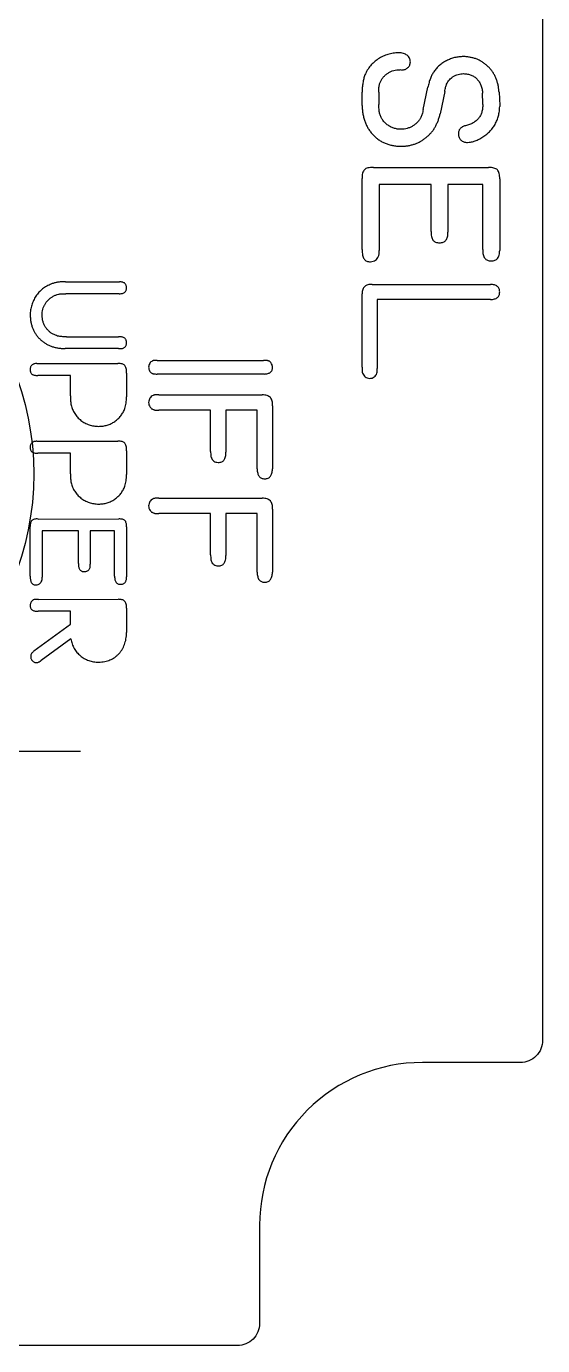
# Model space of a CAD drawing. Header units: inches. Extents: x 0.1 to 2.16, y -5.29 to -1.72.
# Drawn here: x 1.465 to 2.162, y -5.287 to -3.505 of the extents above; entities that cross this region are included whole.
import ezdxf

# ---------------------------------------------------------------- set-up
doc = ezdxf.new("R2010")
doc.units = ezdxf.units.IN
doc.layers.get('0').update_dxf_attribs({"linetype": 'CONTINUOUS'})

msp = doc.modelspace()

# ---------------------------------------------------------------- linework, layer by layer
for p, q in [((1.972, -3.5642), (1.9698, -3.5641)), ((1.9186, -3.6122), (1.9186, -3.5941)), ((1.941, -3.5943), (1.9411, -3.611)), ((2.0011, -3.6177), (2.0075, -3.5876)), ((2.0302, -3.5932), (2.024, -3.6234)), ((2.0816, -3.6096), (2.0814, -3.5956)), ((2.1036, -3.5941), (2.1045, -3.6121)), ((2.0816, -3.611), (2.0816, -3.6096)), ((2.1045, -3.6121), (2.1045, -3.6137)), ((1.9338, -3.6961), (2.0895, -3.6961)), ((1.9186, -3.8067), (1.9186, -3.7107)), ((2.0117, -3.719), (1.9415, -3.719)), ((1.9415, -3.719), (1.9415, -3.8081)), ((2.0117, -3.7822), (2.0117, -3.719)), ((2.0815, -3.719), (2.0346, -3.719)), ((2.0346, -3.719), (2.0346, -3.7833)), ((2.0815, -3.8067), (2.0815, -3.719)), ((2.1045, -3.7113), (2.1045, -3.8079)), ((1.5179, -3.8503), (1.5909, -3.8503)), ((1.5905, -3.8664), (1.5183, -3.8664)), ((1.9186, -3.9655), (1.9186, -3.8666)), ((1.9323, -3.8538), (2.092, -3.8538)), ((2.092, -3.8742), (1.939, -3.8742)), ((1.939, -3.8742), (1.939, -3.9675)), ((1.5189, -3.9246), (1.5896, -3.9245)), ((1.5895, -3.9406), (1.5171, -3.9406)), ((1.6416, -3.9565), (1.7855, -3.9565)), ((1.4791, -3.9608), (1.5884, -3.9607)), ((1.6002, -3.9737), (1.6002, -4.0056)), ((1.5244, -3.9768), (1.4803, -3.9768)), ((1.5244, -4.0046), (1.5244, -3.9768)), ((1.7862, -3.9749), (1.6416, -3.9749)), ((1.6437, -4.0031), (1.7834, -4.003)), ((1.7139, -4.0237), (1.6437, -4.0237)), ((1.7139, -4.0795), (1.7139, -4.0237)), ((1.7768, -4.0237), (1.7346, -4.0237)), ((1.7346, -4.0237), (1.7346, -4.0803)), ((1.7768, -4.1032), (1.7768, -4.0237)), ((1.7974, -4.0178), (1.7974, -4.1032)), ((1.4791, -4.0658), (1.5884, -4.0657)), ((1.6002, -4.0787), (1.6002, -4.1106)), ((1.5244, -4.0818), (1.4803, -4.0818)), ((1.5244, -4.1096), (1.5244, -4.0818)), ((1.6437, -4.1427), (1.7834, -4.1427)), ((1.7139, -4.1634), (1.6437, -4.1634)), ((1.7139, -4.2192), (1.7139, -4.1634)), ((1.7768, -4.1634), (1.7346, -4.1634)), ((1.7346, -4.1634), (1.7346, -4.2199)), ((1.7768, -4.2428), (1.7768, -4.1634)), ((1.7974, -4.1575), (1.7974, -4.2428)), ((1.4701, -4.2482), (1.4701, -4.181)), ((1.4808, -4.1708), (1.5898, -4.1707)), ((1.5353, -4.1868), (1.4862, -4.1868)), ((1.4862, -4.1868), (1.4862, -4.2492)), ((1.5353, -4.231), (1.5353, -4.1868)), ((1.5842, -4.1868), (1.5513, -4.1868)), ((1.5513, -4.1868), (1.5513, -4.2318)), ((1.5842, -4.2482), (1.5842, -4.1868)), ((1.6002, -4.1814), (1.6002, -4.249)), ((1.4814, -4.2794), (1.589, -4.2793)), ((1.6002, -4.2912), (1.6002, -4.3243)), ((1.4752, -4.3491), (1.5244, -4.3127)), ((1.5244, -4.2954), (1.4807, -4.2954)), ((1.5244, -4.3127), (1.5244, -4.2954)), ((1.525, -4.3326), (1.4847, -4.3619)), ((1.5382, -4.485), (0.6618, -4.485))]:
    msp.add_line(p, q)
msp.add_lwpolyline([(2, -4.905, 0.414214), (1.78, -5.125), (1.78, -5.2575, -0.414214), (1.75, -5.2875), (0.13, -5.2875, -0.414214), (0.1, -5.2575), (0.1, -1.755, -0.414214), (0.13, -1.725), (2.1325, -1.725, -0.414214), (2.1625, -1.755), (2.1625, -4.875, -0.414214), (2.1325, -4.905)], format="xyb", close=True)
msp.add_circle((1.1, -4.11), 0.375)
for points, knots in [([(1.9679, -3.5409), (1.9654, -3.541), (1.9606, -3.5413), (1.9535, -3.543), (1.9467, -3.5455), (1.9404, -3.5491), (1.9346, -3.5534), (1.9296, -3.5585), (1.9254, -3.5644), (1.9233, -3.5687), (1.9222, -3.5708)], [0, 0, 0, 0, 0.1278925, 0.2522463, 0.3765921, 0.5026382, 0.6281383, 0.7519446, 0.8743885, 1, 1, 1, 1]), ([(1.9838, -3.5533), (1.9837, -3.5524), (1.9836, -3.5507), (1.9827, -3.5482), (1.9814, -3.546), (1.9794, -3.5442), (1.977, -3.5428), (1.9743, -3.5417), (1.9712, -3.541), (1.969, -3.5409), (1.9679, -3.5409)], [0, 0, 0, 0, 0.118909, 0.232606, 0.342759, 0.45914, 0.581235, 0.710433, 0.847594, 1, 1, 1, 1]), ([(2.0553, -3.5461), (2.0533, -3.5462), (2.0494, -3.5463), (2.0436, -3.5474), (2.038, -3.5492), (2.0326, -3.5515), (2.0275, -3.5545), (2.023, -3.558), (2.0189, -3.562), (2.0167, -3.565), (2.0156, -3.5666)], [0, 0, 0, 0, 0.1274508, 0.2540327, 0.3799176, 0.5074309, 0.6339409, 0.7569213, 0.8782407, 1, 1, 1, 1]), ([(2.1036, -3.5941), (2.1034, -3.5924), (2.1032, -3.589), (2.1023, -3.5841), (2.101, -3.5794), (2.0993, -3.575), (2.0974, -3.5707), (2.0949, -3.5668), (2.0922, -3.5631), (2.089, -3.5597), (2.0856, -3.5566), (2.0819, -3.5539), (2.078, -3.5516), (2.0739, -3.5496), (2.0695, -3.5481), (2.065, -3.547), (2.0602, -3.5463), (2.0569, -3.5461), (2.0553, -3.5461)], [0, 0, 0, 0, 0.068334, 0.134192, 0.19849, 0.260852, 0.321932, 0.383009, 0.443842, 0.50562, 0.567037, 0.62755, 0.687337, 0.747704, 0.808331, 0.870153, 0.933994, 1, 1, 1, 1]), ([(1.9422, -3.5829), (1.9427, -3.5816), (1.9436, -3.579), (1.9458, -3.5755), (1.9486, -3.5723), (1.9519, -3.5694), (1.9555, -3.5671), (1.9593, -3.5653), (1.9633, -3.5642), (1.966, -3.564), (1.9673, -3.5639)], [0, 0, 0, 0, 0.123948, 0.246904, 0.372712, 0.502718, 0.632605, 0.757367, 0.878576, 1, 1, 1, 1]), ([(1.9673, -3.5639), (1.9676, -3.5639), (1.9684, -3.5639), (1.9693, -3.564), (1.9698, -3.5641)], [0, 0, 0, 0, 0.321317, 1, 1, 1, 1]), ([(1.972, -3.5642), (1.9729, -3.5641), (1.9744, -3.564), (1.9767, -3.5634), (1.9787, -3.5624), (1.9805, -3.5611), (1.9819, -3.5595), (1.983, -3.5576), (1.9836, -3.5555), (1.9838, -3.5541), (1.9838, -3.5533)], [0, 0, 0, 0, 0.140133, 0.266869, 0.39287, 0.516013, 0.636764, 0.752873, 0.874306, 1, 1, 1, 1]), ([(1.9222, -3.5708), (1.9217, -3.5726), (1.9206, -3.5762), (1.9195, -3.5819), (1.9188, -3.5879), (1.9186, -3.592), (1.9186, -3.5941)], [0, 0, 0, 0, 0.229739, 0.479189, 0.739516, 1, 1, 1, 1]), ([(2.0156, -3.5666), (2.0147, -3.5679), (2.0128, -3.5708), (2.0107, -3.5758), (2.0088, -3.5814), (2.008, -3.5855), (2.0075, -3.5876)], [0, 0, 0, 0, 0.216879, 0.452207, 0.713928, 1, 1, 1, 1]), ([(2.0328, -3.5834), (2.0333, -3.5824), (2.0343, -3.5803), (2.0364, -3.5775), (2.0389, -3.5751), (2.0418, -3.5729), (2.045, -3.5712), (2.0484, -3.57), (2.0521, -3.5692), (2.0545, -3.5691), (2.0558, -3.5691)], [0, 0, 0, 0, 0.121612, 0.242447, 0.362945, 0.488851, 0.614853, 0.740468, 0.867254, 1, 1, 1, 1]), ([(2.0558, -3.5691), (2.0576, -3.5692), (2.061, -3.5694), (2.0659, -3.5708), (2.0703, -3.5731), (2.074, -3.5764), (2.0771, -3.5803), (2.0794, -3.5849), (2.0809, -3.59), (2.0812, -3.5937), (2.0814, -3.5956)], [0, 0, 0, 0, 0.129699, 0.250963, 0.369076, 0.488549, 0.609183, 0.731673, 0.861054, 1, 1, 1, 1]), ([(1.941, -3.5943), (1.941, -3.5932), (1.9411, -3.591), (1.9413, -3.5879), (1.9416, -3.5853), (1.942, -3.5837), (1.9422, -3.5829)], [0, 0, 0, 0, 0.304719, 0.568278, 0.801838, 1, 1, 1, 1]), ([(2.0302, -3.5932), (2.0304, -3.5922), (2.0309, -3.5904), (2.0314, -3.5877), (2.0321, -3.5854), (2.0326, -3.5841), (2.0328, -3.5834)], [0, 0, 0, 0, 0.303502, 0.569612, 0.801944, 1, 1, 1, 1]), ([(1.9186, -3.6122), (1.9187, -3.6142), (1.9189, -3.6181), (1.9196, -3.6238), (1.9209, -3.6292), (1.9224, -3.6344), (1.9246, -3.6392), (1.927, -3.6437), (1.93, -3.648), (1.9333, -3.6519), (1.937, -3.6554), (1.941, -3.6585), (1.9453, -3.6611), (1.9499, -3.6633), (1.9547, -3.665), (1.9599, -3.6662), (1.9653, -3.6671), (1.9691, -3.6672), (1.971, -3.6673)], [0, 0, 0, 0, 0.0701622, 0.1377769, 0.2025721, 0.2658506, 0.3271328, 0.3877424, 0.4478562, 0.5085272, 0.5690305, 0.6279681, 0.6870607, 0.7459466, 0.8063677, 0.8684954, 0.9328832, 1, 1, 1, 1]), ([(1.9422, -3.6227), (1.942, -3.6219), (1.9417, -3.62), (1.9414, -3.6169), (1.9411, -3.6139), (1.9411, -3.6119), (1.9411, -3.611)], [0, 0, 0, 0, 0.212682, 0.493091, 0.776251, 1, 1, 1, 1]), ([(2.0011, -3.6177), (2.0009, -3.6188), (2.0005, -3.6208), (1.9997, -3.6236), (1.999, -3.6261), (1.9983, -3.6275), (1.998, -3.6282)], [0, 0, 0, 0, 0.301937, 0.568845, 0.80044, 1, 1, 1, 1]), ([(2.0816, -3.611), (2.0816, -3.6128), (2.0815, -3.6163), (2.0803, -3.6214), (2.0785, -3.6259), (2.0759, -3.6298), (2.0725, -3.6331), (2.0685, -3.6359), (2.0637, -3.638), (2.0602, -3.6389), (2.0583, -3.6394)], [0, 0, 0, 0, 0.13661, 0.262925, 0.381007, 0.495707, 0.610411, 0.730676, 0.859292, 1, 1, 1, 1]), ([(2.0803, -3.6556), (2.0821, -3.6544), (2.0858, -3.6521), (2.0906, -3.6478), (2.0948, -3.643), (2.0983, -3.6377), (2.101, -3.632), (2.1029, -3.6261), (2.1042, -3.62), (2.1044, -3.6158), (2.1045, -3.6137)], [0, 0, 0, 0, 0.131016, 0.257648, 0.382104, 0.507144, 0.631334, 0.753208, 0.875268, 1, 1, 1, 1]), ([(1.9712, -3.6443), (1.9695, -3.6442), (1.9661, -3.6441), (1.9613, -3.6428), (1.9567, -3.6409), (1.9526, -3.6382), (1.9489, -3.635), (1.9458, -3.6313), (1.9436, -3.6272), (1.9426, -3.6242), (1.9422, -3.6227)], [0, 0, 0, 0, 0.131349, 0.258797, 0.383978, 0.511895, 0.637725, 0.758727, 0.878159, 1, 1, 1, 1]), ([(1.971, -3.6673), (1.9726, -3.6672), (1.9758, -3.6671), (1.9806, -3.6665), (1.9852, -3.6655), (1.9896, -3.6643), (1.9938, -3.6625), (1.9979, -3.6605), (2.0017, -3.6581), (2.0054, -3.6553), (2.0087, -3.6523), (2.0119, -3.649), (2.0147, -3.6453), (2.0172, -3.6415), (2.0193, -3.6373), (2.0213, -3.6329), (2.0228, -3.6283), (2.0236, -3.625), (2.024, -3.6234)], [0, 0, 0, 0, 0.065996, 0.130264, 0.19268, 0.253539, 0.314139, 0.374546, 0.435255, 0.496201, 0.557405, 0.618181, 0.679026, 0.740771, 0.803128, 0.866766, 0.932376, 1, 1, 1, 1]), ([(1.998, -3.6282), (1.9974, -3.6294), (1.996, -3.6317), (1.9935, -3.6348), (1.9904, -3.6376), (1.9871, -3.6399), (1.9834, -3.6418), (1.9795, -3.6433), (1.9754, -3.6441), (1.9726, -3.6443), (1.9712, -3.6443)], [0, 0, 0, 0, 0.1225866, 0.2449817, 0.3668812, 0.4931653, 0.6202618, 0.7459694, 0.8716769, 1, 1, 1, 1]), ([(2.0583, -3.6394), (2.0575, -3.6397), (2.056, -3.6401), (2.054, -3.6411), (2.0523, -3.6423), (2.0509, -3.6436), (2.0499, -3.6451), (2.0491, -3.6468), (2.0488, -3.6486), (2.0488, -3.6499), (2.0488, -3.6506)], [0, 0, 0, 0, 0.154021, 0.293256, 0.417897, 0.536847, 0.646879, 0.75929, 0.876961, 1, 1, 1, 1]), ([(2.0488, -3.6506), (2.0488, -3.6514), (2.0489, -3.653), (2.0496, -3.6552), (2.0507, -3.6572), (2.0521, -3.6589), (2.0539, -3.6603), (2.056, -3.6613), (2.0584, -3.6619), (2.06, -3.662), (2.0609, -3.662)], [0, 0, 0, 0, 0.13088, 0.253124, 0.37161, 0.491676, 0.612369, 0.734709, 0.86264, 1, 1, 1, 1]), ([(2.0609, -3.662), (2.0623, -3.6619), (2.0655, -3.6617), (2.0703, -3.6603), (2.0754, -3.6584), (2.0786, -3.6565), (2.0803, -3.6556)], [0, 0, 0, 0, 0.212563, 0.459524, 0.724953, 1, 1, 1, 1]), ([(1.9338, -3.6961), (1.9325, -3.696), (1.93, -3.6959), (1.9266, -3.6964), (1.9238, -3.6973), (1.9216, -3.6988), (1.9201, -3.701), (1.9191, -3.7037), (1.9185, -3.707), (1.9186, -3.7094), (1.9186, -3.7107)], [0, 0, 0, 0, 0.157556, 0.290235, 0.403646, 0.503589, 0.603173, 0.714669, 0.846272, 1, 1, 1, 1]), ([(2.1045, -3.7113), (2.1045, -3.71), (2.1045, -3.7075), (2.104, -3.7041), (2.103, -3.7013), (2.1015, -3.6991), (2.0993, -3.6975), (2.0966, -3.6966), (2.0932, -3.696), (2.0908, -3.696), (2.0895, -3.6961)], [0, 0, 0, 0, 0.158475, 0.290809, 0.404793, 0.504294, 0.603438, 0.71593, 0.846951, 1, 1, 1, 1]), ([(2.0117, -3.7822), (2.0117, -3.7834), (2.0117, -3.7857), (2.0122, -3.789), (2.013, -3.7917), (2.0142, -3.7939), (2.0159, -3.7957), (2.0179, -3.7969), (2.0204, -3.7975), (2.0221, -3.7975), (2.023, -3.7975)], [0, 0, 0, 0, 0.168552, 0.315088, 0.4421, 0.555383, 0.660426, 0.764842, 0.875178, 1, 1, 1, 1]), ([(2.023, -3.7975), (2.024, -3.7975), (2.0257, -3.7975), (2.0282, -3.7968), (2.0303, -3.7957), (2.0319, -3.7941), (2.0332, -3.792), (2.0341, -3.7895), (2.0346, -3.7865), (2.0346, -3.7844), (2.0346, -3.7833)], [0, 0, 0, 0, 0.131943, 0.2486429, 0.3571211, 0.4637699, 0.5760776, 0.6998693, 0.8395407, 1, 1, 1, 1]), ([(1.9186, -3.8067), (1.9186, -3.8081), (1.9186, -3.8106), (1.9191, -3.814), (1.9199, -3.817), (1.9211, -3.8194), (1.9228, -3.8212), (1.9248, -3.8225), (1.9273, -3.8232), (1.929, -3.8232), (1.9299, -3.8232)], [0, 0, 0, 0, 0.173125, 0.323785, 0.453731, 0.568336, 0.6727, 0.774463, 0.880539, 1, 1, 1, 1]), ([(1.9407, -3.8157), (1.9409, -3.8152), (1.9413, -3.8144), (1.9415, -3.8128), (1.9416, -3.8107), (1.9415, -3.8091), (1.9415, -3.8081)], [0, 0, 0, 0, 0.185121, 0.367138, 0.615145, 1, 1, 1, 1]), ([(2.0815, -3.8067), (2.0815, -3.808), (2.0815, -3.8103), (2.0821, -3.8135), (2.0829, -3.8162), (2.0842, -3.8184), (2.0859, -3.8201), (2.088, -3.8213), (2.0904, -3.8221), (2.0922, -3.8221), (2.0931, -3.8221)], [0, 0, 0, 0, 0.165457, 0.309794, 0.436779, 0.550431, 0.656267, 0.761771, 0.873844, 1, 1, 1, 1]), ([(2.0931, -3.8221), (2.094, -3.8221), (2.0957, -3.822), (2.0981, -3.8214), (2.1001, -3.8203), (2.1018, -3.8187), (2.103, -3.8166), (2.1039, -3.8141), (2.1044, -3.8111), (2.1044, -3.809), (2.1045, -3.8079)], [0, 0, 0, 0, 0.127949, 0.244376, 0.350945, 0.457708, 0.570541, 0.696023, 0.83727, 1, 1, 1, 1]), ([(1.9299, -3.8232), (1.9312, -3.8231), (1.9336, -3.8228), (1.9368, -3.8213), (1.9393, -3.8189), (1.9402, -3.8168), (1.9407, -3.8157)], [0, 0, 0, 0, 0.269511, 0.509617, 0.744319, 1, 1, 1, 1]), ([(1.4988, -3.8532), (1.4977, -3.8537), (1.4955, -3.8546), (1.4924, -3.8562), (1.4895, -3.858), (1.4868, -3.86), (1.4843, -3.8621), (1.4819, -3.8645), (1.4797, -3.867), (1.4778, -3.8697), (1.476, -3.8726), (1.4745, -3.8755), (1.4732, -3.8786), (1.472, -3.8818), (1.4712, -3.885), (1.4706, -3.8884), (1.4702, -3.8918), (1.4701, -3.8942), (1.4701, -3.8954)], [0, 0, 0, 0, 0.06583, 0.129934, 0.192414, 0.254754, 0.315747, 0.376919, 0.437912, 0.49983, 0.561867, 0.622938, 0.684115, 0.745921, 0.80773, 0.870285, 0.934283, 1, 1, 1, 1]), ([(1.5179, -3.8503), (1.5168, -3.8503), (1.5148, -3.8503), (1.512, -3.8504), (1.5095, -3.8506), (1.5065, -3.851), (1.5029, -3.8517), (1.5002, -3.8527), (1.4988, -3.8532)], [0, 0, 0, 0, 0.161089, 0.306709, 0.437953, 0.552375, 0.772697, 1, 1, 1, 1]), ([(1.5012, -3.8699), (1.5023, -3.8693), (1.5046, -3.8681), (1.5077, -3.8671), (1.5104, -3.8667), (1.5127, -3.8665), (1.5154, -3.8664), (1.5173, -3.8664), (1.5183, -3.8664)], [0, 0, 0, 0, 0.2261316, 0.4365201, 0.547971, 0.679244, 0.8293181, 1, 1, 1, 1]), ([(1.5905, -3.8664), (1.5913, -3.8664), (1.5928, -3.8664), (1.5948, -3.866), (1.5966, -3.8654), (1.5979, -3.8645), (1.5991, -3.8634), (1.5998, -3.8619), (1.6002, -3.8603), (1.6002, -3.8591), (1.6002, -3.8585)], [0, 0, 0, 0, 0.161933, 0.302758, 0.42774, 0.53949, 0.645982, 0.753565, 0.868836, 1, 1, 1, 1]), ([(1.6002, -3.8585), (1.6002, -3.8578), (1.6002, -3.8566), (1.5997, -3.855), (1.599, -3.8535), (1.598, -3.8524), (1.5966, -3.8514), (1.595, -3.8508), (1.593, -3.8504), (1.5917, -3.8504), (1.5909, -3.8503)], [0, 0, 0, 0, 0.132883, 0.253155, 0.363593, 0.471632, 0.58413, 0.707529, 0.844945, 1, 1, 1, 1]), ([(1.9323, -3.8538), (1.9313, -3.8538), (1.9292, -3.8537), (1.9264, -3.8542), (1.924, -3.8551), (1.922, -3.8565), (1.9204, -3.8584), (1.9193, -3.8608), (1.9187, -3.8635), (1.9186, -3.8655), (1.9186, -3.8666)], [0, 0, 0, 0, 0.146675, 0.277884, 0.393154, 0.501824, 0.610636, 0.724701, 0.853759, 1, 1, 1, 1]), ([(2.1045, -3.864), (2.1044, -3.8633), (2.1044, -3.8618), (2.1038, -3.8597), (2.1027, -3.858), (2.1013, -3.8565), (2.0995, -3.8553), (2.0973, -3.8545), (2.0948, -3.854), (2.093, -3.8539), (2.092, -3.8538)], [0, 0, 0, 0, 0.126969, 0.242804, 0.351264, 0.461144, 0.575007, 0.698636, 0.839678, 1, 1, 1, 1]), ([(2.092, -3.8742), (2.093, -3.8742), (2.0948, -3.8741), (2.0974, -3.8736), (2.0996, -3.8728), (2.1014, -3.8717), (2.1028, -3.8702), (2.1038, -3.8684), (2.1044, -3.8663), (2.1044, -3.8648), (2.1045, -3.864)], [0, 0, 0, 0, 0.161014, 0.302797, 0.427654, 0.539565, 0.648706, 0.757245, 0.871689, 1, 1, 1, 1]), ([(1.4862, -3.8954), (1.4862, -3.894), (1.4863, -3.8913), (1.4871, -3.8875), (1.4883, -3.8838), (1.4901, -3.8804), (1.4922, -3.8772), (1.4948, -3.8744), (1.4978, -3.872), (1.5, -3.8706), (1.5012, -3.8699)], [0, 0, 0, 0, 0.1315052, 0.2569879, 0.3809253, 0.5036197, 0.6262328, 0.7475073, 0.8717927, 1, 1, 1, 1]), ([(1.4701, -3.8954), (1.4702, -3.897), (1.4703, -3.9002), (1.471, -3.9049), (1.4721, -3.9093), (1.4735, -3.9135), (1.4754, -3.9175), (1.4776, -3.9212), (1.4803, -3.9247), (1.4833, -3.9279), (1.4866, -3.9308), (1.4902, -3.9333), (1.4941, -3.9355), (1.4982, -3.9373), (1.5026, -3.9387), (1.5072, -3.9397), (1.5121, -3.9404), (1.5154, -3.9405), (1.5171, -3.9406)], [0, 0, 0, 0, 0.06717, 0.131417, 0.193654, 0.25446, 0.313939, 0.373236, 0.432699, 0.493303, 0.554017, 0.614352, 0.674742, 0.736178, 0.798451, 0.863241, 0.930121, 1, 1, 1, 1]), ([(1.5043, -3.9226), (1.5029, -3.922), (1.5003, -3.9208), (1.4967, -3.9184), (1.4936, -3.9154), (1.491, -3.9121), (1.4889, -3.9083), (1.4873, -3.9043), (1.4864, -3.8999), (1.4863, -3.8969), (1.4862, -3.8954)], [0, 0, 0, 0, 0.127986, 0.251539, 0.372891, 0.495166, 0.618181, 0.741678, 0.867948, 1, 1, 1, 1]), ([(1.5189, -3.9246), (1.518, -3.9246), (1.5164, -3.9246), (1.5141, -3.9245), (1.512, -3.9244), (1.5097, -3.9241), (1.5071, -3.9237), (1.5052, -3.9229), (1.5043, -3.9226)], [0, 0, 0, 0, 0.174997, 0.329983, 0.467866, 0.58697, 0.799221, 1, 1, 1, 1]), ([(1.5895, -3.9406), (1.5905, -3.9406), (1.5921, -3.9406), (1.5945, -3.9403), (1.5964, -3.9397), (1.5979, -3.9389), (1.599, -3.9377), (1.5998, -3.9363), (1.6002, -3.9346), (1.6002, -3.9333), (1.6002, -3.9327)], [0, 0, 0, 0, 0.177156, 0.32734, 0.45437, 0.561974, 0.660572, 0.761581, 0.873235, 1, 1, 1, 1]), ([(1.6002, -3.9327), (1.6002, -3.932), (1.6002, -3.9308), (1.5997, -3.9291), (1.599, -3.9276), (1.5978, -3.9264), (1.5963, -3.9255), (1.5944, -3.925), (1.5921, -3.9246), (1.5905, -3.9245), (1.5896, -3.9245)], [0, 0, 0, 0, 0.126242, 0.2379, 0.341691, 0.442465, 0.551477, 0.677983, 0.826326, 1, 1, 1, 1]), ([(1.6416, -3.9565), (1.6407, -3.9565), (1.6394, -3.9565), (1.6376, -3.9565), (1.6363, -3.9568), (1.6356, -3.9571), (1.6353, -3.9572)], [0, 0, 0, 0, 0.402981, 0.651865, 0.82474, 1, 1, 1, 1]), ([(1.7933, -3.9577), (1.7929, -3.9575), (1.792, -3.957), (1.7904, -3.9567), (1.7882, -3.9565), (1.7865, -3.9565), (1.7855, -3.9565)], [0, 0, 0, 0, 0.17074, 0.353681, 0.613671, 1, 1, 1, 1]), ([(1.4791, -3.9608), (1.4784, -3.9608), (1.4771, -3.9608), (1.4752, -3.9612), (1.4736, -3.9619), (1.4723, -3.9628), (1.4713, -3.964), (1.4706, -3.9654), (1.4701, -3.9671), (1.4701, -3.9683), (1.4701, -3.9689)], [0, 0, 0, 0, 0.1521082, 0.2896082, 0.4111037, 0.5236368, 0.6319573, 0.7431537, 0.865246, 1, 1, 1, 1]), ([(1.4701, -3.9689), (1.4701, -3.9696), (1.4701, -3.9708), (1.4706, -3.9725), (1.4713, -3.974), (1.4724, -3.9751), (1.4739, -3.9759), (1.4757, -3.9765), (1.4779, -3.9768), (1.4794, -3.9768), (1.4803, -3.9768)], [0, 0, 0, 0, 0.134041, 0.248789, 0.353346, 0.452012, 0.558388, 0.683561, 0.828307, 1, 1, 1, 1]), ([(1.6002, -3.9737), (1.6003, -3.9726), (1.6003, -3.9704), (1.5999, -3.9675), (1.5992, -3.9651), (1.598, -3.9632), (1.5963, -3.962), (1.5941, -3.9611), (1.5914, -3.9607), (1.5895, -3.9607), (1.5884, -3.9607)], [0, 0, 0, 0, 0.16639, 0.305253, 0.421119, 0.519369, 0.614468, 0.722018, 0.849122, 1, 1, 1, 1]), ([(1.6353, -3.9572), (1.6346, -3.9576), (1.6331, -3.9585), (1.6315, -3.9606), (1.6304, -3.9631), (1.6302, -3.9649), (1.6301, -3.9658)], [0, 0, 0, 0, 0.232738, 0.479688, 0.740584, 1, 1, 1, 1]), ([(1.6301, -3.9658), (1.6302, -3.9666), (1.6304, -3.9682), (1.6313, -3.9705), (1.6325, -3.9725), (1.6337, -3.9734), (1.6343, -3.9739)], [0, 0, 0, 0, 0.254027, 0.515009, 0.769478, 1, 1, 1, 1]), ([(1.6343, -3.9739), (1.6347, -3.9741), (1.6357, -3.9744), (1.6372, -3.9747), (1.6392, -3.9749), (1.6407, -3.9749), (1.6416, -3.9749)], [0, 0, 0, 0, 0.1956978, 0.3896895, 0.6393881, 1, 1, 1, 1]), ([(1.7862, -3.9749), (1.7871, -3.9748), (1.7888, -3.9748), (1.7911, -3.9744), (1.7931, -3.9736), (1.7948, -3.9727), (1.796, -3.9713), (1.7969, -3.9697), (1.7974, -3.9678), (1.7974, -3.9665), (1.7974, -3.9658)], [0, 0, 0, 0, 0.162266, 0.305615, 0.430323, 0.543971, 0.64987, 0.758279, 0.872012, 1, 1, 1, 1]), ([(1.7974, -3.9658), (1.7974, -3.965), (1.7973, -3.9635), (1.7964, -3.9613), (1.7951, -3.9593), (1.7939, -3.9582), (1.7933, -3.9577)], [0, 0, 0, 0, 0.252822, 0.495908, 0.737887, 1, 1, 1, 1]), ([(1.9186, -3.9655), (1.9186, -3.9663), (1.9186, -3.9676), (1.9186, -3.9693), (1.9186, -3.9706), (1.9187, -3.9717), (1.9188, -3.9727), (1.919, -3.9733), (1.9192, -3.9736)], [0, 0, 0, 0, 0.266749, 0.475223, 0.634139, 0.738494, 0.883803, 1, 1, 1, 1]), ([(1.9192, -3.9736), (1.9196, -3.9746), (1.9205, -3.9766), (1.9227, -3.979), (1.9256, -3.9805), (1.9278, -3.9807), (1.9289, -3.9809)], [0, 0, 0, 0, 0.259492, 0.497755, 0.736323, 1, 1, 1, 1]), ([(1.9289, -3.9809), (1.93, -3.9808), (1.9321, -3.9806), (1.9349, -3.979), (1.9373, -3.9768), (1.938, -3.9749), (1.9384, -3.9739)], [0, 0, 0, 0, 0.251389, 0.506278, 0.756676, 1, 1, 1, 1]), ([(1.9384, -3.9739), (1.9385, -3.9735), (1.9388, -3.9727), (1.9389, -3.9714), (1.939, -3.9696), (1.939, -3.9683), (1.939, -3.9675)], [0, 0, 0, 0, 0.187597, 0.37633, 0.625845, 1, 1, 1, 1]), ([(1.5244, -4.0046), (1.5244, -4.0059), (1.5245, -4.0082), (1.5246, -4.0115), (1.5249, -4.0143), (1.5252, -4.016), (1.5254, -4.0169)], [0, 0, 0, 0, 0.318527, 0.568713, 0.787739, 1, 1, 1, 1]), ([(1.5979, -4.0214), (1.5983, -4.0202), (1.5991, -4.0179), (1.5998, -4.0141), (1.6002, -4.01), (1.6002, -4.0071), (1.6002, -4.0056)], [0, 0, 0, 0, 0.233429, 0.461202, 0.708246, 1, 1, 1, 1]), ([(1.6361, -4.0038), (1.6352, -4.0043), (1.6335, -4.0053), (1.6317, -4.0075), (1.6305, -4.0103), (1.6303, -4.0123), (1.6301, -4.0134)], [0, 0, 0, 0, 0.250598, 0.488274, 0.729187, 1, 1, 1, 1]), ([(1.6437, -4.0031), (1.6427, -4.0031), (1.6411, -4.0031), (1.639, -4.0031), (1.6374, -4.0033), (1.6365, -4.0036), (1.6361, -4.0038)], [0, 0, 0, 0, 0.380809, 0.630748, 0.816697, 1, 1, 1, 1]), ([(1.7974, -4.0178), (1.7975, -4.0167), (1.7976, -4.0145), (1.7971, -4.0115), (1.7962, -4.0088), (1.7947, -4.0067), (1.7926, -4.005), (1.79, -4.0038), (1.7869, -4.0032), (1.7846, -4.0031), (1.7834, -4.003)], [0, 0, 0, 0, 0.146079, 0.272779, 0.386734, 0.493884, 0.602567, 0.718638, 0.850065, 1, 1, 1, 1]), ([(1.5254, -4.0169), (1.5257, -4.0179), (1.5262, -4.02), (1.5273, -4.0229), (1.5287, -4.0258), (1.5302, -4.0284), (1.532, -4.0309), (1.534, -4.0333), (1.5362, -4.0355), (1.5387, -4.0375), (1.5412, -4.0394), (1.5439, -4.041), (1.5468, -4.0424), (1.5497, -4.0435), (1.5528, -4.0444), (1.556, -4.045), (1.5593, -4.0455), (1.5615, -4.0456), (1.5626, -4.0456)], [0, 0, 0, 0, 0.063812, 0.126203, 0.18775, 0.248413, 0.308698, 0.369177, 0.430621, 0.493096, 0.555841, 0.617552, 0.679581, 0.741648, 0.804235, 0.867923, 0.933075, 1, 1, 1, 1]), ([(1.5626, -4.0456), (1.5636, -4.0456), (1.5656, -4.0455), (1.5686, -4.0452), (1.5714, -4.0447), (1.5742, -4.0439), (1.5769, -4.043), (1.5794, -4.0419), (1.582, -4.0406), (1.5843, -4.0391), (1.5866, -4.0374), (1.5887, -4.0355), (1.5907, -4.0336), (1.5925, -4.0314), (1.5941, -4.0291), (1.5955, -4.0267), (1.5969, -4.0241), (1.5976, -4.0223), (1.5979, -4.0214)], [0, 0, 0, 0, 0.066387, 0.13068, 0.194288, 0.256552, 0.318704, 0.380335, 0.4419, 0.504337, 0.566835, 0.627495, 0.688435, 0.749641, 0.810544, 0.872535, 0.935755, 1, 1, 1, 1]), ([(1.6301, -4.0134), (1.6302, -4.0145), (1.6304, -4.0166), (1.6316, -4.0191), (1.6329, -4.0207), (1.634, -4.0218), (1.6354, -4.0225), (1.6363, -4.0228), (1.6368, -4.023)], [0, 0, 0, 0, 0.260336, 0.512831, 0.636243, 0.757152, 0.876351, 1, 1, 1, 1]), ([(1.6368, -4.023), (1.6372, -4.0231), (1.638, -4.0235), (1.6395, -4.0237), (1.6414, -4.0237), (1.6428, -4.0237), (1.6437, -4.0237)], [0, 0, 0, 0, 0.183198, 0.368464, 0.619108, 1, 1, 1, 1]), ([(1.4791, -4.0658), (1.4784, -4.0658), (1.4771, -4.0658), (1.4752, -4.0662), (1.4736, -4.0669), (1.4723, -4.0678), (1.4713, -4.069), (1.4706, -4.0704), (1.4701, -4.0721), (1.4701, -4.0733), (1.4701, -4.0739)], [0, 0, 0, 0, 0.1521082, 0.2896082, 0.4111037, 0.5236368, 0.6319573, 0.7431537, 0.865246, 1, 1, 1, 1]), ([(1.4701, -4.0739), (1.4701, -4.0746), (1.4701, -4.0758), (1.4706, -4.0775), (1.4713, -4.079), (1.4724, -4.0801), (1.4739, -4.0809), (1.4757, -4.0815), (1.4779, -4.0818), (1.4794, -4.0818), (1.4803, -4.0818)], [0, 0, 0, 0, 0.134041, 0.248789, 0.353346, 0.452012, 0.558388, 0.683561, 0.828307, 1, 1, 1, 1]), ([(1.6002, -4.0787), (1.6003, -4.0776), (1.6003, -4.0754), (1.5999, -4.0725), (1.5992, -4.0701), (1.598, -4.0682), (1.5963, -4.067), (1.5941, -4.0661), (1.5914, -4.0657), (1.5895, -4.0657), (1.5884, -4.0657)], [0, 0, 0, 0, 0.16639, 0.305253, 0.421119, 0.519369, 0.614468, 0.722018, 0.849122, 1, 1, 1, 1]), ([(1.7139, -4.0795), (1.7139, -4.0806), (1.7139, -4.0824), (1.7141, -4.0847), (1.7143, -4.0864), (1.7146, -4.0874), (1.7147, -4.0878)], [0, 0, 0, 0, 0.377415, 0.644407, 0.838124, 1, 1, 1, 1]), ([(1.7242, -4.0944), (1.725, -4.0944), (1.7266, -4.0943), (1.7288, -4.0937), (1.7307, -4.0926), (1.7322, -4.091), (1.7333, -4.0889), (1.7341, -4.0864), (1.7346, -4.0835), (1.7346, -4.0814), (1.7346, -4.0803)], [0, 0, 0, 0, 0.124835, 0.235734, 0.34105, 0.445808, 0.558269, 0.687356, 0.833745, 1, 1, 1, 1]), ([(1.7147, -4.0878), (1.7151, -4.0888), (1.716, -4.0906), (1.7181, -4.0928), (1.721, -4.094), (1.723, -4.0943), (1.7242, -4.0944)], [0, 0, 0, 0, 0.254395, 0.488981, 0.730205, 1, 1, 1, 1]), ([(1.5244, -4.1096), (1.5244, -4.1109), (1.5245, -4.1132), (1.5246, -4.1165), (1.5249, -4.1193), (1.5252, -4.121), (1.5254, -4.1219)], [0, 0, 0, 0, 0.318527, 0.568713, 0.787739, 1, 1, 1, 1]), ([(1.5979, -4.1264), (1.5983, -4.1252), (1.5991, -4.1229), (1.5998, -4.1191), (1.6002, -4.115), (1.6002, -4.1121), (1.6002, -4.1106)], [0, 0, 0, 0, 0.233429, 0.461202, 0.708246, 1, 1, 1, 1]), ([(1.7768, -4.1032), (1.7768, -4.1042), (1.7768, -4.1061), (1.7774, -4.1089), (1.7781, -4.1112), (1.7793, -4.1131), (1.7808, -4.1147), (1.7826, -4.1157), (1.7847, -4.1164), (1.7863, -4.1164), (1.7871, -4.1165)], [0, 0, 0, 0, 0.160888, 0.303661, 0.430166, 0.544932, 0.652172, 0.75916, 0.872477, 1, 1, 1, 1]), ([(1.7871, -4.1165), (1.7879, -4.1164), (1.7894, -4.1163), (1.7915, -4.1157), (1.7934, -4.1146), (1.7948, -4.113), (1.796, -4.1111), (1.7968, -4.1088), (1.7973, -4.1061), (1.7974, -4.1042), (1.7974, -4.1032)], [0, 0, 0, 0, 0.124765, 0.23884, 0.348487, 0.455103, 0.570005, 0.695556, 0.839284, 1, 1, 1, 1]), ([(1.5254, -4.1219), (1.5257, -4.1229), (1.5262, -4.125), (1.5273, -4.1279), (1.5287, -4.1308), (1.5302, -4.1334), (1.532, -4.1359), (1.534, -4.1383), (1.5362, -4.1405), (1.5387, -4.1425), (1.5412, -4.1444), (1.5439, -4.146), (1.5468, -4.1474), (1.5497, -4.1485), (1.5528, -4.1494), (1.556, -4.15), (1.5593, -4.1505), (1.5615, -4.1506), (1.5626, -4.1506)], [0, 0, 0, 0, 0.063812, 0.126203, 0.18775, 0.248413, 0.308698, 0.369177, 0.430621, 0.493096, 0.555841, 0.617552, 0.679581, 0.741648, 0.804235, 0.867923, 0.933075, 1, 1, 1, 1]), ([(1.5626, -4.1506), (1.5636, -4.1506), (1.5656, -4.1505), (1.5686, -4.1502), (1.5714, -4.1497), (1.5742, -4.1489), (1.5769, -4.148), (1.5794, -4.1469), (1.582, -4.1456), (1.5843, -4.1441), (1.5866, -4.1424), (1.5887, -4.1405), (1.5907, -4.1386), (1.5925, -4.1364), (1.5941, -4.1341), (1.5955, -4.1317), (1.5969, -4.1291), (1.5976, -4.1273), (1.5979, -4.1264)], [0, 0, 0, 0, 0.066387, 0.13068, 0.194288, 0.256552, 0.318704, 0.380335, 0.4419, 0.504337, 0.566835, 0.627495, 0.688435, 0.749641, 0.810544, 0.872535, 0.935755, 1, 1, 1, 1]), ([(1.6361, -4.1435), (1.6352, -4.144), (1.6335, -4.1449), (1.6317, -4.1472), (1.6305, -4.1499), (1.6303, -4.152), (1.6301, -4.153)], [0, 0, 0, 0, 0.250598, 0.488274, 0.729187, 1, 1, 1, 1]), ([(1.6437, -4.1427), (1.6427, -4.1427), (1.6411, -4.1427), (1.639, -4.1428), (1.6374, -4.143), (1.6365, -4.1433), (1.6361, -4.1435)], [0, 0, 0, 0, 0.380809, 0.630748, 0.816697, 1, 1, 1, 1]), ([(1.7974, -4.1575), (1.7975, -4.1563), (1.7976, -4.1542), (1.7971, -4.1511), (1.7962, -4.1485), (1.7947, -4.1463), (1.7926, -4.1447), (1.79, -4.1435), (1.7869, -4.1428), (1.7846, -4.1427), (1.7834, -4.1427)], [0, 0, 0, 0, 0.146079, 0.272779, 0.386734, 0.493884, 0.602567, 0.718638, 0.850065, 1, 1, 1, 1]), ([(1.6301, -4.153), (1.6302, -4.1541), (1.6304, -4.1563), (1.6316, -4.1587), (1.6329, -4.1603), (1.634, -4.1614), (1.6354, -4.1621), (1.6363, -4.1625), (1.6368, -4.1626)], [0, 0, 0, 0, 0.260336, 0.512831, 0.636243, 0.757152, 0.876351, 1, 1, 1, 1]), ([(1.6368, -4.1626), (1.6372, -4.1628), (1.638, -4.1631), (1.6395, -4.1633), (1.6414, -4.1634), (1.6428, -4.1634), (1.6437, -4.1634)], [0, 0, 0, 0, 0.183198, 0.368464, 0.619108, 1, 1, 1, 1]), ([(1.4808, -4.1708), (1.4798, -4.1707), (1.4781, -4.1706), (1.4758, -4.171), (1.4738, -4.1716), (1.4722, -4.1727), (1.4712, -4.1742), (1.4705, -4.1761), (1.4701, -4.1784), (1.4701, -4.1801), (1.4701, -4.181)], [0, 0, 0, 0, 0.157556, 0.290235, 0.403646, 0.503589, 0.603173, 0.714669, 0.846272, 1, 1, 1, 1]), ([(1.6002, -4.1814), (1.6002, -4.1805), (1.6002, -4.1787), (1.5999, -4.1764), (1.5992, -4.1744), (1.5982, -4.1729), (1.5966, -4.1718), (1.5947, -4.1711), (1.5924, -4.1707), (1.5907, -4.1707), (1.5898, -4.1707)], [0, 0, 0, 0, 0.158475, 0.290809, 0.404793, 0.504294, 0.603438, 0.71593, 0.846951, 1, 1, 1, 1]), ([(1.7139, -4.2192), (1.7139, -4.2202), (1.7139, -4.222), (1.7141, -4.2244), (1.7143, -4.2261), (1.7146, -4.227), (1.7147, -4.2275)], [0, 0, 0, 0, 0.377415, 0.644407, 0.838124, 1, 1, 1, 1]), ([(1.7242, -4.234), (1.725, -4.234), (1.7266, -4.234), (1.7288, -4.2333), (1.7307, -4.2322), (1.7322, -4.2306), (1.7333, -4.2286), (1.7341, -4.2261), (1.7346, -4.2232), (1.7346, -4.2211), (1.7346, -4.2199)], [0, 0, 0, 0, 0.124835, 0.235734, 0.34105, 0.445808, 0.558269, 0.687356, 0.833745, 1, 1, 1, 1]), ([(1.5353, -4.231), (1.5353, -4.2319), (1.5353, -4.2335), (1.5356, -4.2358), (1.5362, -4.2377), (1.5371, -4.2392), (1.5382, -4.2404), (1.5397, -4.2413), (1.5414, -4.2418), (1.5426, -4.2418), (1.5432, -4.2418)], [0, 0, 0, 0, 0.1685524, 0.3150876, 0.4421001, 0.5553833, 0.6604257, 0.7648419, 0.8751776, 1, 1, 1, 1]), ([(1.5432, -4.2418), (1.5439, -4.2417), (1.5451, -4.2417), (1.5468, -4.2413), (1.5483, -4.2405), (1.5495, -4.2393), (1.5504, -4.2379), (1.551, -4.2361), (1.5513, -4.234), (1.5513, -4.2326), (1.5513, -4.2318)], [0, 0, 0, 0, 0.131943, 0.2486429, 0.3571211, 0.4637699, 0.5760776, 0.6998693, 0.8395407, 1, 1, 1, 1]), ([(1.7147, -4.2275), (1.7151, -4.2284), (1.716, -4.2303), (1.7181, -4.2324), (1.721, -4.2337), (1.723, -4.2339), (1.7242, -4.234)], [0, 0, 0, 0, 0.254395, 0.488981, 0.730205, 1, 1, 1, 1]), ([(1.4701, -4.2482), (1.4701, -4.2491), (1.4701, -4.2509), (1.4705, -4.2533), (1.471, -4.2554), (1.4719, -4.2571), (1.4731, -4.2583), (1.4745, -4.2593), (1.4762, -4.2598), (1.4774, -4.2597), (1.4781, -4.2597)], [0, 0, 0, 0, 0.173125, 0.323785, 0.453731, 0.568336, 0.6727, 0.774463, 0.880539, 1, 1, 1, 1]), ([(1.4781, -4.2597), (1.4789, -4.2596), (1.4806, -4.2594), (1.4828, -4.2584), (1.4846, -4.2567), (1.4853, -4.2552), (1.4856, -4.2545)], [0, 0, 0, 0, 0.269511, 0.509617, 0.744319, 1, 1, 1, 1]), ([(1.4856, -4.2545), (1.4857, -4.2541), (1.486, -4.2535), (1.4862, -4.2524), (1.4862, -4.251), (1.4862, -4.2499), (1.4862, -4.2492)], [0, 0, 0, 0, 0.185121, 0.367138, 0.615145, 1, 1, 1, 1]), ([(1.5842, -4.2482), (1.5842, -4.2491), (1.5842, -4.2507), (1.5845, -4.2529), (1.5852, -4.2548), (1.586, -4.2564), (1.5872, -4.2576), (1.5887, -4.2584), (1.5904, -4.2589), (1.5917, -4.2589), (1.5923, -4.2589)], [0, 0, 0, 0, 0.165457, 0.309794, 0.436779, 0.550431, 0.656267, 0.761771, 0.873844, 1, 1, 1, 1]), ([(1.5923, -4.2589), (1.5929, -4.2589), (1.5941, -4.2589), (1.5958, -4.2585), (1.5972, -4.2577), (1.5984, -4.2566), (1.5992, -4.2551), (1.5999, -4.2533), (1.6002, -4.2513), (1.6002, -4.2498), (1.6002, -4.249)], [0, 0, 0, 0, 0.127949, 0.244376, 0.350945, 0.457708, 0.570541, 0.696023, 0.83727, 1, 1, 1, 1]), ([(1.7768, -4.2428), (1.7768, -4.2438), (1.7768, -4.2458), (1.7774, -4.2485), (1.7781, -4.2508), (1.7793, -4.2528), (1.7808, -4.2543), (1.7826, -4.2553), (1.7847, -4.256), (1.7863, -4.2561), (1.7871, -4.2561)], [0, 0, 0, 0, 0.160888, 0.303661, 0.430166, 0.544932, 0.652172, 0.75916, 0.872477, 1, 1, 1, 1]), ([(1.7871, -4.2561), (1.7879, -4.2561), (1.7894, -4.256), (1.7915, -4.2553), (1.7934, -4.2542), (1.7948, -4.2527), (1.796, -4.2508), (1.7968, -4.2485), (1.7973, -4.2458), (1.7974, -4.2438), (1.7974, -4.2428)], [0, 0, 0, 0, 0.124765, 0.23884, 0.348487, 0.455103, 0.570005, 0.695556, 0.839284, 1, 1, 1, 1]), ([(1.476, -4.2795), (1.4756, -4.2796), (1.4747, -4.2798), (1.4736, -4.2805), (1.4726, -4.2813), (1.4717, -4.2823), (1.471, -4.2834), (1.4705, -4.2847), (1.4702, -4.2861), (1.4701, -4.287), (1.4701, -4.2875)], [0, 0, 0, 0, 0.123382, 0.242383, 0.362517, 0.483943, 0.610435, 0.7381, 0.865248, 1, 1, 1, 1]), ([(1.4701, -4.2875), (1.4701, -4.2881), (1.4701, -4.2893), (1.4706, -4.291), (1.4714, -4.2924), (1.4726, -4.2936), (1.4741, -4.2945), (1.476, -4.2951), (1.4782, -4.2954), (1.4798, -4.2954), (1.4807, -4.2954)], [0, 0, 0, 0, 0.124533, 0.234464, 0.339256, 0.44299, 0.557001, 0.686182, 0.832719, 1, 1, 1, 1]), ([(1.4814, -4.2794), (1.4807, -4.2794), (1.4794, -4.2793), (1.4778, -4.2794), (1.4768, -4.2794), (1.4763, -4.2795), (1.476, -4.2795)], [0, 0, 0, 0, 0.430234, 0.695926, 0.868127, 1, 1, 1, 1]), ([(1.6002, -4.2912), (1.6002, -4.2902), (1.6003, -4.2884), (1.5998, -4.2858), (1.599, -4.2836), (1.5978, -4.2819), (1.5961, -4.2805), (1.594, -4.2797), (1.5916, -4.2793), (1.5899, -4.2793), (1.589, -4.2793)], [0, 0, 0, 0, 0.15381, 0.286923, 0.403921, 0.512584, 0.619487, 0.731595, 0.857204, 1, 1, 1, 1]), ([(1.5627, -4.3642), (1.5641, -4.3641), (1.5668, -4.364), (1.5707, -4.3634), (1.5744, -4.3625), (1.5779, -4.3613), (1.5812, -4.3597), (1.5843, -4.3578), (1.5871, -4.3556), (1.5898, -4.353), (1.5922, -4.3502), (1.5943, -4.3471), (1.5961, -4.3438), (1.5975, -4.3403), (1.5987, -4.3366), (1.5995, -4.3327), (1.6001, -4.3285), (1.6002, -4.3257), (1.6002, -4.3243)], [0, 0, 0, 0, 0.066973, 0.130798, 0.192516, 0.252737, 0.311919, 0.370508, 0.42962, 0.489933, 0.550435, 0.610788, 0.671641, 0.733202, 0.796041, 0.861499, 0.929372, 1, 1, 1, 1]), ([(1.525, -4.3326), (1.5252, -4.3338), (1.5258, -4.3361), (1.5268, -4.3395), (1.528, -4.3426), (1.5295, -4.3456), (1.5312, -4.3484), (1.5332, -4.351), (1.5354, -4.3534), (1.5378, -4.3556), (1.5404, -4.3576), (1.5431, -4.3593), (1.5461, -4.3608), (1.5491, -4.362), (1.5523, -4.3629), (1.5557, -4.3637), (1.5592, -4.3641), (1.5615, -4.3642), (1.5627, -4.3642)], [0, 0, 0, 0, 0.0668234, 0.1317875, 0.1946629, 0.256363, 0.316702, 0.377259, 0.4376532, 0.4987912, 0.5596656, 0.6202867, 0.6810448, 0.7417687, 0.803758, 0.8672739, 0.9325234, 1, 1, 1, 1]), ([(1.4752, -4.3491), (1.4748, -4.3494), (1.4741, -4.35), (1.4731, -4.3509), (1.4723, -4.3518), (1.4715, -4.3528), (1.4709, -4.3545), (1.4708, -4.3558), (1.4708, -4.3566)], [0, 0, 0, 0, 0.165743, 0.312961, 0.442639, 0.553789, 0.763072, 1, 1, 1, 1]), ([(1.4708, -4.3566), (1.4708, -4.3571), (1.4709, -4.3582), (1.4713, -4.3598), (1.472, -4.3612), (1.473, -4.3624), (1.4741, -4.3634), (1.4755, -4.3642), (1.4769, -4.3647), (1.478, -4.3648), (1.4785, -4.3648)], [0, 0, 0, 0, 0.135646, 0.261721, 0.384461, 0.506394, 0.629134, 0.747998, 0.871067, 1, 1, 1, 1]), ([(1.4785, -4.3648), (1.479, -4.3648), (1.4799, -4.3647), (1.4812, -4.3643), (1.4825, -4.3636), (1.4834, -4.363), (1.4838, -4.3627)], [0, 0, 0, 0, 0.226314, 0.465329, 0.719634, 1, 1, 1, 1]), ([(1.4838, -4.3627), (1.4839, -4.3625), (1.4842, -4.3622), (1.4846, -4.362), (1.4847, -4.3619)], [0, 0, 0, 0, 0.599388, 1, 1, 1, 1])]:
    msp.add_open_spline(points, degree=3, knots=knots)

doc.saveas('drawing.dxf')
